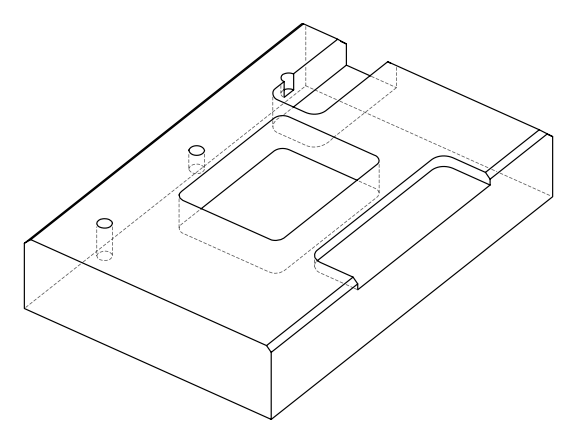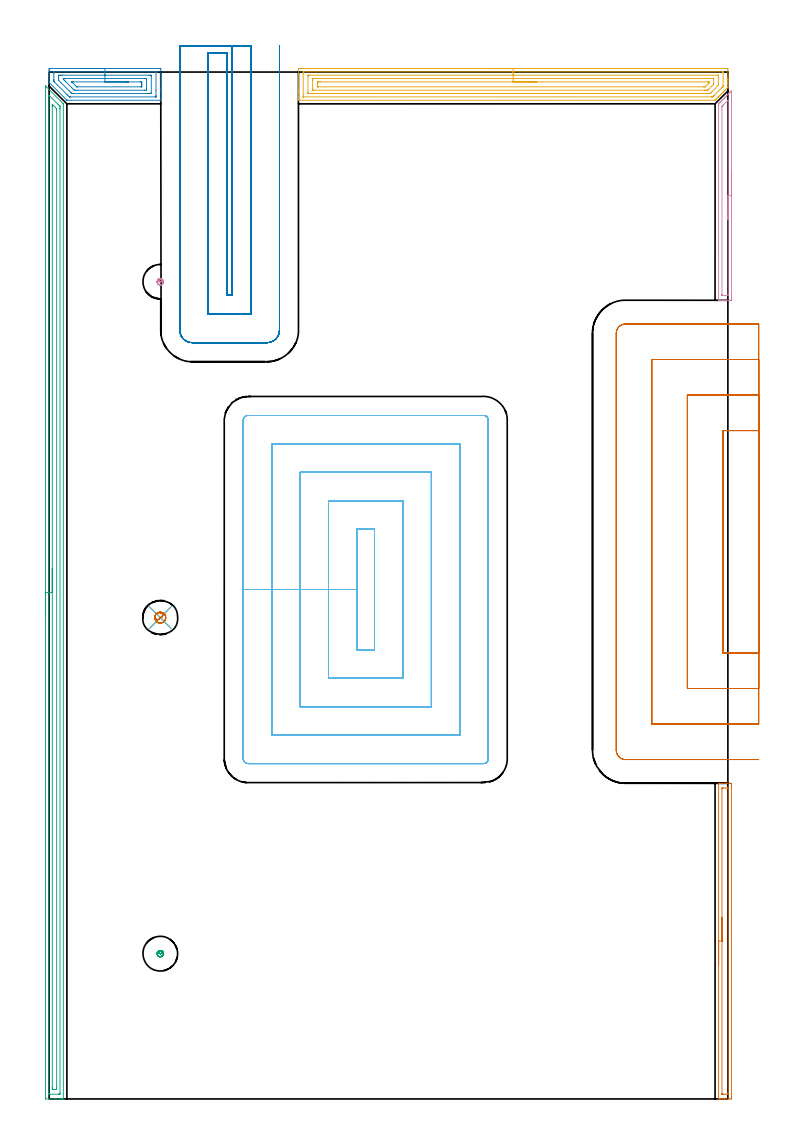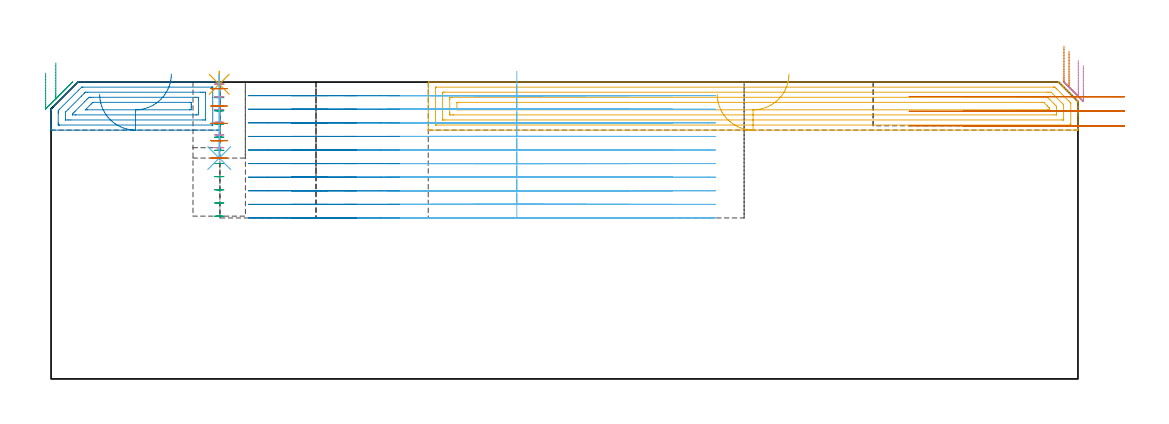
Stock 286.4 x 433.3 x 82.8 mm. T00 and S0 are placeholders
(PLAN: 13 operations, 7 tool changes, 84.9 min)
(1 AREA_MILL | FG_CHAMFER_SURFACE | UGT0205_001 | 2.32 min | 1994 mm3)
(2 AREA_MILL_1 | FG_CHAMFER_SURFACE_1 | UGT0205_001 | 2.08 min | 4847 mm3)
(3 AREA_MILL_2 | FG_CHAMFER_SURFACE_2 | UGT0205_001 | 10.38 min | 11880 mm3)
(4 AREA_MILL_3 | FG_CHAMFER_SURFACE_3 | UGT0205_001 | 1.57 min | 1390 mm3)
(5 AREA_MILL_4 | FG_CHAMFER_SURFACE_4 | UGT0205_001 | 7.48 min | 16781 mm3)
(6 MILL_RECTANGULAR_POCKET | POCKET_RECTANGULAR_STRAIGHT | NXT0201_012 | Follow Part, ap 4, ae 75% | 32.88 min | 733988 mm3)
(7 MILL_SLOT | SLOT_PARTIAL_RECTANGULAR | UGT0201_094 | Follow Part, ap 5, ae 75% | 10.29 min | 140894 mm3)
(8 MILL_SLOT_1 | SLOT_PARTIAL_RECTANGULAR_1 | NXT0201_012 | Follow Part, ap 4, ae 75% | 16.41 min | 265029 mm3)
(9 MILL_BLIND_HOLE_FROM_SOLID_MATERIAL | STEP1POCKET | NXT0201_011 | Spiral | 0.55 min | 6261 mm3)
(10 MILL_BLIND_HOLE_FROM_SOLID_MATERIAL_1 | STEP1POCKET_2 | NXT0201_011 | Spiral | 0.3 min | 1555 mm3)
(11 SPOT_DRILL | STEP1POCKET_1 | NXT0321_9005460120000 | 0.03 min | 12 mm3)
(12 DRILL_BLIND_HOLE_INTO_CENTER | STEP1POCKET_1 | NXT0301_128 | 0.09 min | 2246 mm3)
(13 MILL_ROUGH_BLIND_HOLE_CONTOUR | STEP1POCKET_1 | NXT0201_013 | Spiral | 0.49 min | 1257 mm3)
(TOOL UGT0205_001 | Chamfer Mill 20 x 3 x 45 deg. | D20 FL50 Z2)
(TOOL NXT0201_012 | ENDMILL 16mm [2P460-1600-NA 1630] | D16 FL38 Z6)
(TOOL UGT0201_094 | End mill 20 mm | D20 FL38 Z4)
(TOOL NXT0201_011 | ENDMILL 12mm [2P460-1200-NA 1630] | D12 FL38 Z6)
(TOOL NXT0321_9005460120000 | NC Spot Drill, 142deg, 12mm, Carbide, Uncoated | D12 PA142 FL30 Z2)
(TOOL NXT0301_128 | Carbide Drill 12mm [861.1-1200-036A1-GP GC34] | D12 PA150 FL37.4 Z2)
(TOOL NXT0201_013 | ENDMILL 10mm | D10 FL30 Z4)
(OP 1 AREA_MILL)
G17 G21 G94 G90
T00 M6
G54
G17 G0 G90 X282.5 Y56.6 S1061 M3
G43 Z92.8 H0
G94 G1 Y56.638 Z91.928 F250.
Y56.752 Z91.064
Y56.941 Z90.212
Y57.203 Z89.38
Y57.537 Z88.574
Y57.94 Z87.8
Y58.408 Z87.064
Y58.94 Z86.372
Y59.529 Z85.729
Y60.172 Z85.14
Y60.864 Z84.608
Y61.6 Z84.14
Y62.374 Z83.737
Y63.18 Z83.403
Y64.012 Z83.141
Y64.864 Z82.952
Y65.728 Z82.838
Y66.6 Z82.8
Y133.048
X282.502 Y133.192 Z82.788
X282.516 Y133.2 Z82.774
X282.834 Z82.465
X283.271 Z82.028
X283.874 Z81.421
X285.059 Z80.238
X285.642 Z79.652
X287.119 Z78.176
X287.41 Y133.197 Z77.885
X287.891 Y133.191 Z77.405
X287.894 Y133.09 Z77.403
X287.899 Y132.602 Z77.401
X287.9 Y132.108 Z77.4
Y0.996
X287.899 Y0.598 Z77.401
X287.894 Y0.11 Z77.403
X287.891 Y0.009 Z77.405
X287.41 Y0. Z77.885
X285.642 Z79.652
X285.059 Z80.238
X284.758 Z80.538
X284.175 Z81.121
X283.874 Z81.421
X283.271 Z82.028
X282.99 Z82.31
X282.833 Z82.466
X282.515 Y0.007 Z82.776
X282.503 Y0.009 Z82.788
X282.5 Y0.152 Z82.8
Y66.6
X283.914 Z81.386
Y130.818
X283.916 Y131.031 Z81.384
X283.919 Y131.137 Z81.381
X283.921 Y131.181 Z81.379
X284.001 Y131.19 Z81.299
X284.382 Y131.198 Z80.918
X285.642 Y131.2 Z79.658
X286.148 Y131.199 Z79.152
X286.369 Y131.195 Z78.931
X286.468 Y131.19 Z78.832
X286.479 Y131.188 Z78.821
X286.481 Y131.173 Z78.819
X286.484 Y131.129 Z78.816
X286.485 Y131.039 Z78.815
X286.486 Y130.859 Z78.814
Y2.382
X286.484 Y2.169 Z78.816
X286.481 Y2.063 Z78.819
X286.479 Y2.019 Z78.821
X286.399 Y2.01 Z78.901
X286.018 Y2.002 Z79.282
X284.758 Y2. Z80.542
X284.252 Y2.001 Z81.048
X284.031 Y2.005 Z81.269
X283.932 Y2.01 Z81.368
X283.921 Y2.012 Z81.379
X283.919 Y2.027 Z81.381
X283.916 Y2.071 Z81.384
X283.915 Y2.161 Z81.385
X283.914 Y2.341 Z81.386
Y66.6
Y67.472 Z81.424
Y68.336 Z81.538
Y69.188 Z81.727
Y70.02 Z81.989
Y70.826 Z82.323
Y71.6 Z82.726
Y72.336 Z83.194
Y73.028 Z83.725
Y73.671 Z84.315
Y74.26 Z84.958
Y74.792 Z85.65
Y75.26 Z86.386
Y75.663 Z87.16
Y75.997 Z87.966
Y76.259 Z88.798
Y76.448 Z89.649
Y76.562 Z90.514
Y76.6 Z91.386
G0 Z92.8
M5
M2
(OP 2 AREA_MILL_1)
G17 G21 G94 G90
T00 M6
G54
G17 G0 G90 X13.55 Y434.8 S1061 M3
G43 Z92.8 H0
Z79.4
G94 G1 X13.588 Z78.528 F250.
X13.702 Z77.664
X13.891 Z76.812
X14.153 Z75.98
X14.487 Z75.174
X14.89 Z74.4
X15.359 Z73.664
X15.89 Z72.972
X16.479 Z72.329
X17.122 Z71.74
X17.814 Z71.209
X18.55 Z70.74
X19.324 Z70.337
X20.13 Z70.003
X20.962 Z69.741
X21.814 Z69.552
X22.678 Z69.438
X23.55 Z69.4
X46.585
X46.972 Y434.795 Z69.402
X47.09 Y434.791 Z69.405
X47.1 Y434.667 Z69.529
Y426.33 Z77.864
Y425.588 Z78.611
Y425.444 Z78.754
X47.099 Y421.561 Z82.637
X47.09 Y421.405 Z82.793
X47.028 Y421.4 Z82.8
X7.602
X7.505 Y421.405 Z82.79
X7.46 Y421.442 Z82.755
X7.308 Y421.592 Z82.608
X7.224 Y421.676 Z82.524
X0.229 Y428.67 Z75.529
X0.072 Y428.831 Z75.368
X0.006 Y428.905 Z75.292
X0.004 Y428.985 Z75.213
X0. Y429.272 Z74.927
Y432.669 Z71.529
Y433.411 Z70.782
Y433.925 Z70.269
X0.003 Y434.296 Z69.898
X0.007 Y434.79 Z69.405
X0.018 Y434.792 Z69.403
X0.515 Y434.8 Z69.4
X23.55
Y433.386 Z70.814
X44.839
X45.024 Y433.384 Z70.816
X45.069 Y433.381 Z70.819
X45.086 Y433.379 Z70.821
X45.09 Y433.369 Z70.831
X45.096 Y433.326 Z70.874
X45.099 Y433.283 Z70.917
X45.1 Y425.672 Z78.528
Y423.388 Z80.812
X45.099 Y423.101 Z81.099
X45.095 Y422.91 Z81.29
X45.091 Y422.842 Z81.358
X45.087 Y422.82 Z81.38
X45.08 Y422.819 Z81.381
X45.028 Y422.816 Z81.384
X44.813 Y422.814 Z81.386
X44.788
X8.919 Y422.815 Z81.385
X8.704 Y422.816 Z81.384
X8.597 Y422.819 Z81.381
X8.547 Y422.821 Z81.379
X8.488 Y422.871 Z81.329
X7.676 Y423.674 Z80.526
X7.602 Y423.747 Z80.453
X2.287 Y429.063 Z75.137
X2.087 Y429.266 Z74.934
X2.04 Y429.318 Z74.882
X2.019 Y429.343 Z74.857
X2.01 Y429.394 Z74.807
X2.005 Y429.584 Z74.616
X2.001 Y429.87 Z74.33
X2. Y430.157 Z74.043
Y432.812 Z71.388
X2.001 Y433.099 Z71.101
X2.005 Y433.289 Z70.911
X2.009 Y433.358 Z70.842
X2.013 Y433.38 Z70.82
X2.019 Y433.381 Z70.819
X2.072 Y433.384 Z70.816
X2.287 Y433.386 Z70.814
X2.312
X23.55
Y431.972 Z72.228
X42.155 Y431.971 Z72.229
X42.712 Y431.97 Z72.23
X43.041 Y431.966 Z72.234
X43.079 Y431.965 Z72.235
X43.091 Y431.816 Z72.384
X43.098 Y431.699 Z72.501
X43.099 Y431.641 Z72.559
X43.1 Y431.582 Z72.618
X43.099 Y424.442 Z79.758
X43.094 Y424.325 Z79.875
X43.09 Y424.249 Z79.951
X43.077 Y424.235 Z79.965
X43.041 Y424.234 Z79.966
X42.485 Y424.23 Z79.97
X42.155 Y424.229 Z79.971
X41.601 Y424.228 Z79.972
X10.26 Y424.229 Z79.971
X9.703 Y424.231 Z79.969
X9.623 Y424.233 Z79.967
X9.586 Y424.235 Z79.965
X9.517 Y424.294 Z79.906
X9.374 Y424.427 Z79.773
X9.241 Y424.559 Z79.641
X8.488 Y425.311 Z78.889
X4.815 Y428.985 Z75.215
X4.059 Y429.752 Z74.448
X4.01 Y429.814 Z74.386
X4.005 Y429.87 Z74.33
X4.001 Y429.927 Z74.273
X4. Y430.756 Z73.444
Y431.699 Z72.501
X4.001 Y431.758 Z72.442
X4.006 Y431.875 Z72.325
X4.01 Y431.951 Z72.249
X4.023 Y431.965 Z72.235
X4.059 Y431.966 Z72.234
X4.615 Y431.97 Z72.23
X4.945 Y431.971 Z72.229
X5.499 Y431.972 Z72.228
X23.55
Y430.557 Z73.643
X40.383 Y430.556 Z73.644
X40.584
X41.074 Y430.55 Z73.65
X41.096 Y430.043 Z74.157
X41.098 Y429.87 Z74.33
X41.1 Y429.155 Z75.045
Y426.499 Z77.701
Y425.972 Z78.228
X41.098 Y425.793 Z78.407
X41.095 Y425.703 Z78.497
X41.09 Y425.66 Z78.54
X41.086 Y425.649 Z78.551
X41.066 Y425.647 Z78.553
X40.383 Y425.643 Z78.557
X40.185
X11.834
X11.146 Y425.644 Z78.556
X10.945 Y425.646 Z78.554
X10.608 Y425.653 Z78.547
X10.26 Y425.991 Z78.209
X9.92 Y426.33 Z77.87
X9.374 Y426.874 Z77.326
X6.717 Y429.532 Z74.668
X6.381 Y429.87 Z74.33
X6.048 Y430.212 Z73.988
X6.01 Y430.253 Z73.947
X6.006 Y430.274 Z73.926
X6.003 Y430.318 Z73.882
X6.002 Y430.407 Z73.793
X6.005 Y430.497 Z73.703
X6.01 Y430.54 Z73.66
X6.014 Y430.551 Z73.649
X6.034 Y430.552 Z73.648
X6.717 Y430.557 Z73.643
X6.915
X23.55
Y429.143 Z75.057
X38.612 Y429.142 Z75.058
X38.77 Y429.141 Z75.059
X39.076 Y429.136 Z75.064
X39.09 Y428.985 Z75.215
X39.098 Y428.499 Z75.701
X39.099 Y428.1 Z76.1
Y427.612 Z76.588
X39.096 Y427.215 Z76.985
X39.092 Y427.093 Z77.107
X39.091 Y427.069 Z77.131
X39.032 Y427.064 Z77.136
X38.928 Y427.06 Z77.14
X38.769 Y427.057 Z77.143
X11.874 Y427.058 Z77.142
X11.769 Y427.059 Z77.141
X11.686 Y427.063 Z77.137
X11.643 Y427.067 Z77.133
X11.626 Y427.081 Z77.119
X11.487 Y427.215 Z76.985
X11.146 Y427.552 Z76.648
X9.714 Y428.985 Z75.215
X9.637 Y429.064 Z75.136
X9.592 Y429.113 Z75.087
X9.576 Y429.132 Z75.068
X9.629 Y429.136 Z75.064
X9.944 Y429.141 Z75.059
X10.103 Y429.143 Z75.057
X23.55
X24.422 Z75.095
X25.287 Z75.209
X26.138 Z75.398
X26.97 Z75.66
X27.776 Z75.994
X28.55 Z76.397
X29.286 Z76.865
X29.978 Z77.396
X30.621 Z77.986
X31.21 Z78.629
X31.742 Z79.321
X32.21 Z80.057
X32.613 Z80.831
X32.947 Z81.637
X33.209 Z82.469
X33.398 Z83.32
X33.512 Z84.185
X33.55 Z85.057
G0 Z92.8
M5
M2
(OP 3 AREA_MILL_2)
G17 G21 G94 G90
T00 M6
G54
G17 G0 G90 X-1.5 Y203.7 S1061 M3
G43 Z92.8 H0
Z85.3
G94 G1 Y203.738 Z84.428 F250.
Y203.852 Z83.564
Y204.041 Z82.712
Y204.303 Z81.88
Y204.637 Z81.074
Y205.04 Z80.3
Y205.509 Z79.564
Y206.04 Z78.872
Y206.629 Z78.229
Y207.272 Z77.64
Y207.964 Z77.108
Y208.7 Z76.64
Y209.474 Z76.237
Y210.28 Z75.903
Y211.112 Z75.641
Y211.964 Z75.452
Y212.829 Z75.338
Y213.7 Z75.3
Y427.313
X-1.495 Y427.377 Z75.303
X-1.493 Y427.382 Z75.304
X-1.476 Y427.377 Z75.322
X-1.325 Y427.226 Z75.472
X-1.178 Y427.079 Z75.621
X5.875 Y420.026 Z82.673
X6.001 Y419.9 Z82.799
X6. Y419.656 Z82.8
Y0.172
X5.997 Y0.01 Z82.788
X5.935 Y0.007 Z82.727
X5.52 Y0. Z82.319
X5.174 Z81.973
X4.484 Z81.279
X3.246 Z80.043
X2.697 Z79.491
X2.078 Z78.873
X-1.496 Y0.001 Z75.301
X-1.497 Y0.002 Z75.3
X-1.499 Y0.619 Z75.301
X-1.5 Y213.7 Z75.3
X-0.086 Z76.714
Y423.309
X-0.084 Y423.411 Z76.716
X-0.081 Y423.478 Z76.719
X-0.079 Y423.515 Z76.721
X-0.063 Y423.502 Z76.737
X0.016 Y423.43 Z76.816
X0.242 Y423.207 Z77.042
X3.815 Y419.634 Z80.615
X4.484 Y418.954 Z81.284
X4.579 Y418.837 Z81.379
X4.582 Y418.74 Z81.382
X4.584 Y418.64 Z81.384
X4.586 Y417.847 Z81.386
Y417.745
X4.585 Y2.305 Z81.385
X4.583 Y2.203 Z81.383
X4.579 Y2.01 Z81.379
X4.484 Y2.008 Z81.284
X3.995 Y2.001 Z80.795
X0.421 Y2. Z77.221
X0.016 Y2.004 Z76.816
X-0.042 Y2.006 Z76.758
X-0.071 Y2.009 Z76.729
X-0.079 Y2.102 Z76.721
X-0.084 Y2.304 Z76.716
X-0.085 Y2.406 Z76.715
X-0.086 Y213.7 Z76.714
X1.328 Z78.128
X1.329 Y418.74 Z78.129
X1.33 Y419.213 Z78.13
X1.335 Y419.634 Z78.135
X1.336 Y419.653 Z78.136
X1.362 Y419.634 Z78.162
X1.803 Y419.197 Z78.603
X2.26 Y418.74 Z79.06
X2.697 Y418.301 Z79.497
X3.145 Y417.847 Z79.945
X3.165 Y417.813 Z79.965
X3.167 Y417.787 Z79.967
X3.17 Y417.728 Z79.97
X3.171 Y417.61 Z79.971
Y417.372
Y4.612
X3.169 Y4.193 Z79.969
X3.167 Y4.075 Z79.967
X3.165 Y4.024 Z79.965
X3.082 Y4.01 Z79.882
X2.887 Y4.002 Z79.687
X1.803 Y4. Z78.603
X1.61 Y4.001 Z78.41
X1.482 Y4.005 Z78.282
X1.38 Y4.01 Z78.18
X1.335 Y4.016 Z78.135
X1.334 Y4.036 Z78.134
X1.331 Y4.193 Z78.131
X1.329 Y4.667 Z78.129
X1.328 Y213.7 Z78.128
Y214.572 Z78.167
Y215.437 Z78.28
Y216.288 Z78.469
Y217.12 Z78.732
Y217.926 Z79.065
Y218.7 Z79.468
Y219.436 Z79.937
Y220.128 Z80.468
Y220.771 Z81.057
Y221.361 Z81.701
Y221.892 Z82.393
Y222.36 Z83.128
Y222.763 Z83.902
Y223.097 Z84.708
Y223.359 Z85.54
Y223.548 Z86.392
Y223.662 Z87.257
Y223.7 Z88.128
G0 Z92.8
M5
M2
(OP 4 AREA_MILL_3)
G17 G21 G94 G90
T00 M6
G54
G17 G0 G90 X287.9 Y391.15 S1061 M3
G43 Z92.8 H0
Z87.4
G94 G1 Y391.112 Z86.529 F250.
Y390.998 Z85.664
Y390.809 Z84.812
Y390.547 Z83.98
Y390.213 Z83.174
Y389.81 Z82.4
Y389.341 Z81.664
Y388.81 Z80.972
Y388.221 Z80.329
Y387.578 Z79.74
Y386.886 Z79.209
Y386.15 Z78.74
Y385.376 Z78.337
Y384.57 Z78.003
Y383.738 Z77.741
Y382.886 Z77.552
Y382.022 Z77.438
Y381.15 Z77.4
Y337.961
X287.899 Y337.564 Z77.401
X287.893 Y337.078 Z77.403
X287.891 Y337.008 Z77.405
X287.41 Y337. Z77.884
X287.087 Z78.208
X286.526 Z78.768
X285.88 Z79.418
X285.642 Z79.655
X284.995 Z80.302
X284.758 Z80.538
X284.283 Z81.016
X283.465 Z81.834
X282.762 Y337.001 Z82.537
X282.506 Y337.01 Z82.792
X282.5 Y337.119 Z82.8
Y419.399
X282.504 Y419.724 Z82.796
X282.507 Y419.9 Z82.793
X282.518 Y419.918 Z82.782
X282.99 Y420.391 Z82.307
X283.432 Y420.832 Z81.868
X283.874 Y421.276 Z81.422
X284.316 Y421.716 Z80.983
X284.758 Y422.16 Z80.538
X284.963 Y422.364 Z80.336
X285.024 Y422.424 Z80.276
X285.642 Y423.044 Z79.654
X285.853 Y423.253 Z79.446
X285.892 Y423.293 Z79.407
X286.526 Y423.928 Z78.77
X286.761 Y424.161 Z78.539
X287.41 Y424.812 Z77.886
X287.629 Y425.029 Z77.671
X287.853 Y425.246 Z77.446
X287.897 Y425.285 Z77.402
X287.9 Y425.064 Z77.4
Y425.048
Y381.15
X286.486 Z78.814
X286.485 Y339.343 Z78.815
X286.482 Y339.131 Z78.818
X286.479 Y339.027 Z78.821
X286.476 Y339.01 Z78.824
X286.422 Y339.006 Z78.878
X286.324 Y339.003 Z78.976
X285.983 Y339. Z79.317
X284.214 Z81.086
X284.023 Y339.003 Z81.277
X283.951 Y339.007 Z81.349
X283.924 Y339.01 Z81.376
X283.921 Y339.041 Z81.379
X283.918 Y339.127 Z81.382
X283.914 Y339.302 Z81.386
Y339.343
X283.915 Y418.509 Z81.385
X283.918 Y418.721 Z81.382
X283.921 Y418.826 Z81.379
X283.931 Y418.87 Z81.369
X283.963 Y418.904 Z81.337
X284.162 Y419.109 Z81.138
X284.448 Y419.399 Z80.852
X284.604 Y419.554 Z80.696
X286.299 Y421.249 Z79.001
X286.377 Y421.327 Z78.923
X286.447 Y421.394 Z78.853
X286.473 Y421.416 Z78.827
X286.478 Y421.418 Z78.822
X286.48 Y421.408 Z78.82
X286.483 Y421.346 Z78.817
X286.485 Y421.219 Z78.815
X286.486 Y421.178 Z78.814
Y381.15
Y380.278 Z78.852
Y379.413 Z78.966
Y378.562 Z79.155
Y377.73 Z79.417
Y376.924 Z79.751
Y376.15 Z80.154
Y375.414 Z80.623
Y374.722 Z81.154
Y374.079 Z81.743
Y373.49 Z82.386
Y372.958 Z83.079
Y372.49 Z83.814
Y372.087 Z84.588
Y371.753 Z85.394
Y371.491 Z86.226
Y371.302 Z87.078
Y371.188 Z87.943
Y371.15 Z88.814
G0 Z92.8
M5
M2
(OP 5 AREA_MILL_4)
G17 G21 G94 G90
T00 M6
G54
G17 G0 G90 X185.8 Y434.8 S1061 M3
G43 Z92.8 H0
Z79.4
G94 G1 X185.838 Z78.528 F250.
X185.952 Z77.664
X186.141 Z76.812
X186.403 Z75.98
X186.737 Z75.174
X187.14 Z74.4
X187.608 Z73.664
X188.14 Z72.972
X188.729 Z72.329
X189.372 Z71.74
X190.064 Z71.209
X190.8 Z70.74
X191.574 Z70.337
X192.38 Z70.003
X193.212 Z69.741
X194.064 Z69.552
X194.928 Z69.438
X195.8 Z69.4
X285.305
X285.812 Y434.799 Z69.401
X286.313 Y434.794 Z69.403
X286.392 Y434.791 Z69.406
X286.4 Y434.296 Z69.9
Y430.756 Z73.439
Y430.153 Z74.044
Y429.87 Z74.326
Y429.268 Z74.929
Y428.985 Z75.211
Y428.419 Z75.78
Y428.1 Z76.099
Y427.206 Z76.994
X286.39 Y426.799 Z77.401
X286.372 Y426.772 Z77.427
X286.274 Y426.674 Z77.526
X285.931 Y426.33 Z77.867
X285.406 Y425.806 Z78.394
X285.046 Y425.444 Z78.752
X284.538 Y424.938 Z79.262
X284.161 Y424.559 Z79.637
X283.671 Y424.071 Z80.129
X283.276 Y423.674 Z80.522
X282.803 Y423.203 Z80.997
X282.391 Y422.789 Z81.408
X282.247 Y422.646 Z81.552
X281.95 Y422.35 Z81.85
X281.505 Y421.904 Z82.293
X281.002 Y421.402 Z82.797
X280.999 Z82.798
X280.987 Y421.4 Z82.8
X105.342
X105.21 Y421.403 Z82.788
X105.207 Y421.418 Z82.773
X105.2 Y421.722 Z82.477
Y422.223 Z81.976
Y422.789 Z81.406
Y424.842 Z79.355
Y425.444 Z78.75
Y425.864 Z78.331
Y434.296 Z69.901
X105.203 Y434.6 Z69.597
X105.21 Y434.792 Z69.405
X105.403 Y434.799 Z69.399
X105.788 Y434.8 Z69.4
X195.8
Y433.386 Z70.814
X284.055
X284.249 Y433.384 Z70.816
X284.346 Y433.381 Z70.819
X284.386 Y433.379 Z70.821
X284.39 Y433.351 Z70.849
X284.394 Y433.263 Z70.937
X284.399 Y433.044 Z71.156
Y427.473 Z76.727
X284.396 Y427.344 Z76.856
X284.392 Y427.28 Z76.92
X284.388 Y427.25 Z76.95
X284.357 Y427.215 Z76.985
X284.197 Y427.049 Z77.151
X284.03 Y426.879 Z77.321
X283.754 Y426.603 Z77.597
X280.645 Y423.495 Z80.705
X280.465 Y423.315 Z80.885
X280.198 Y423.054 Z81.146
X279.985 Y422.847 Z81.353
X279.948 Y422.821 Z81.379
X279.898 Y422.819 Z81.381
X279.79 Y422.816 Z81.384
X279.573 Y422.814 Z81.386
X279.548
X107.545
X107.351 Y422.816 Z81.384
X107.254 Y422.819 Z81.381
X107.214 Y422.821 Z81.379
X107.21 Y422.849 Z81.351
X107.206 Y422.937 Z81.263
X107.201 Y423.156 Z81.044
Y432.893 Z71.307
X107.205 Y433.262 Z70.938
X107.21 Y433.366 Z70.834
X107.214 Y433.38 Z70.82
X107.22 Y433.382 Z70.818
X107.246 Y433.384 Z70.816
X107.354 Y433.385 Z70.815
X107.57 Y433.386 Z70.814
X195.8
Y431.972 Z72.228
X281.914 Y431.971 Z72.229
X282.247 Y431.969 Z72.231
X282.357 Y431.967 Z72.233
X282.389 Y431.965 Z72.235
X282.394 Y431.894 Z72.306
X282.398 Y431.793 Z72.407
X282.4 Y431.641 Z72.559
Y431.489 Z72.711
X282.399 Y427.949 Z76.251
X282.394 Y427.796 Z76.404
X282.389 Y427.7 Z76.5
X282.353 Y427.66 Z76.54
X282.247 Y427.547 Z76.653
X279.259 Y424.559 Z79.641
X278.968 Y424.276 Z79.924
X278.926 Y424.237 Z79.963
X278.848 Y424.234 Z79.966
X278.682 Y424.231 Z79.969
X278.124 Y424.229 Z79.971
X277.791 Y424.228 Z79.972
X109.686 Y424.229 Z79.971
X109.353 Y424.23 Z79.97
X109.243 Y424.233 Z79.967
X109.211 Y424.235 Z79.965
X109.206 Y424.306 Z79.894
X109.202 Y424.407 Z79.793
X109.2 Y424.559 Z79.641
Y424.711 Z79.489
Y431.641 Z72.559
X109.202 Y431.791 Z72.409
X109.21 Y431.943 Z72.257
X109.216 Y431.966 Z72.234
X109.229 Y431.968 Z72.232
X109.27 Y431.97 Z72.23
X109.353 Y431.971 Z72.229
X109.911 Y431.972 Z72.228
X195.8
Y430.557 Z73.643
X279.773
X280.317 Y430.553 Z73.647
X280.379 Y430.55 Z73.65
X280.39 Y430.548 Z73.652
X280.393 Y430.53 Z73.67
X280.397 Y430.485 Z73.715
X280.399 Y430.301 Z73.899
Y428.51 Z75.69
X280.397 Y428.305 Z75.895
X280.393 Y428.203 Z75.997
X280.39 Y428.154 Z76.046
X280.341 Y428.1 Z76.1
X279.962 Y427.714 Z76.486
X279.573 Y427.322 Z76.878
X278.581 Y426.33 Z77.87
X278.186 Y425.937 Z78.263
X278.051 Y425.806 Z78.394
X277.942 Y425.703 Z78.497
X277.873 Y425.65 Z78.55
X277.791 Y425.647 Z78.553
X277.589 Y425.645 Z78.555
X276.9 Y425.643 Z78.557
X276.7
X111.827
X111.283 Y425.647 Z78.553
X111.221 Y425.649 Z78.551
X111.21 Y425.652 Z78.548
X111.207 Y425.67 Z78.53
X111.203 Y425.715 Z78.485
X111.201 Y425.898 Z78.302
X111.2 Y426.265 Z77.935
Y429.87 Z74.33
X111.202 Y430.281 Z73.919
X111.206 Y430.486 Z73.714
X111.21 Y430.536 Z73.664
X111.215 Y430.551 Z73.649
X111.237 Y430.552 Z73.648
X111.337 Y430.555 Z73.645
X112.026 Y430.557 Z73.643
X112.226
X195.8
Y429.143 Z75.057
X277.95 Y429.142 Z75.058
X278.268 Y429.139 Z75.061
X278.358 Y429.136 Z75.064
X278.391 Y429.133 Z75.067
X278.393 Y429.124 Z75.076
X278.397 Y429.072 Z75.128
X278.398 Y428.985 Z75.215
X278.392 Y428.683 Z75.517
X278.39 Y428.609 Z75.591
X278.353 Y428.563 Z75.637
X278.287 Y428.493 Z75.707
X277.902 Y428.1 Z76.1
X277.847 Y428.045 Z76.155
X276.958 Y427.157 Z77.043
X276.9 Y427.103 Z77.097
X276.849 Y427.064 Z77.136
X276.808 Y427.062 Z77.138
X276.717 Y427.059 Z77.141
X276.534 Y427.058 Z77.143
X276.168 Y427.057
X113.65
X113.332 Y427.061 Z77.139
X113.242 Y427.064 Z77.136
X113.209 Y427.067 Z77.133
X113.207 Y427.076 Z77.124
X113.203 Y427.128 Z77.072
X113.201 Y427.215 Z76.985
Y428.703 Z75.497
X113.206 Y428.985 Z75.215
X113.21 Y429.13 Z75.07
X113.491 Y429.138 Z75.062
X113.651 Y429.142 Z75.058
X113.809 Y429.143 Z75.057
X114.541
X195.8
X196.672 Z75.095
X197.536 Z75.209
X198.388 Z75.398
X199.22 Z75.66
X200.026 Z75.994
X200.8 Z76.397
X201.536 Z76.865
X202.228 Z77.396
X202.871 Z77.986
X203.46 Z78.629
X203.992 Z79.321
X204.46 Z80.057
X204.863 Z80.831
X205.197 Z81.637
X205.459 Z82.469
X205.648 Z83.32
X205.762 Z84.185
X205.8 Z85.057
G0 Z92.8
M5
M2
(OP 6 MILL_RECTANGULAR_POCKET)
G17 G21 G94 G90
T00 M6
G54
G17 G0 G90 X129.9 Y240.291 S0 M3
G43 Z92.8 H1
Z85.8
G94 G1 Y214.95 Z79.01 F250.
Y189.5 F500.
X137.3
Y240.4
X129.9
Y214.95
X117.9
Y177.5
X149.3
Y252.4
X117.9
Y214.95
X105.9
Y165.5
X161.3
Y264.4
X105.9
Y214.95
X93.9
Y153.5
X173.3
Y276.4
X93.9
Y214.95
X81.9
Y143.5
G3 X83.9 Y141.5 R2.
G1 X183.3
G3 X185.3 Y143.5 R2.
G1 Y286.4
G3 X183.3 Y288.4 R2.
G1 X83.9
G3 X81.9 Y286.4 R2.
G1 Y214.95
Y213.95
G0 X129.9 Y240.291 Z82.01
G1 Y214.95 Z75.22 F250.
Y189.5 F500.
X137.3
Y240.4
X129.9
Y214.95
X117.9
Y177.5
X149.3
Y252.4
X117.9
Y214.95
X105.9
Y165.5
X161.3
Y264.4
X105.9
Y214.95
X93.9
Y153.5
X173.3
Y276.4
X93.9
Y214.95
X81.9
Y143.5
G3 X83.9 Y141.5 R2.
G1 X183.3
G3 X185.3 Y143.5 R2.
G1 Y286.4
G3 X183.3 Y288.4 R2.
G1 X83.9
G3 X81.9 Y286.4 R2.
G1 Y214.95
Y213.95
G0 X129.9 Y240.291 Z78.22
G1 Y214.95 Z71.43 F250.
Y189.5 F500.
X137.3
Y240.4
X129.9
Y214.95
X117.9
Y177.5
X149.3
Y252.4
X117.9
Y214.95
X105.9
Y165.5
X161.3
Y264.4
X105.9
Y214.95
X93.9
Y153.5
X173.3
Y276.4
X93.9
Y214.95
X81.9
Y143.5
G3 X83.9 Y141.5 R2.
G1 X183.3
G3 X185.3 Y143.5 R2.
G1 Y286.4
G3 X183.3 Y288.4 R2.
G1 X83.9
G3 X81.9 Y286.4 R2.
G1 Y214.95
Y213.95
G0 X129.9 Y240.291 Z74.43
G1 Y214.95 Z67.64 F250.
Y189.5 F500.
X137.3
Y240.4
X129.9
Y214.95
X117.9
Y177.5
X149.3
Y252.4
X117.9
Y214.95
X105.9
Y165.5
X161.3
Y264.4
X105.9
Y214.95
X93.9
Y153.5
X173.3
Y276.4
X93.9
Y214.95
X81.9
Y143.5
G3 X83.9 Y141.5 R2.
G1 X183.3
G3 X185.3 Y143.5 R2.
G1 Y286.4
G3 X183.3 Y288.4 R2.
G1 X83.9
G3 X81.9 Y286.4 R2.
G1 Y214.95
Y213.95
G0 X129.9 Y240.291 Z70.64
G1 Y214.95 Z63.85 F250.
Y189.5 F500.
X137.3
Y240.4
X129.9
Y214.95
X117.9
Y177.5
X149.3
Y252.4
X117.9
Y214.95
X105.9
Y165.5
X161.3
Y264.4
X105.9
Y214.95
X93.9
Y153.5
X173.3
Y276.4
X93.9
Y214.95
X81.9
Y143.5
G3 X83.9 Y141.5 R2.
G1 X183.3
G3 X185.3 Y143.5 R2.
G1 Y286.4
G3 X183.3 Y288.4 R2.
G1 X83.9
G3 X81.9 Y286.4 R2.
G1 Y214.95
Y213.95
G0 X129.9 Y240.291 Z66.85
G1 Y214.95 Z60.06 F250.
Y189.5 F500.
X137.3
Y240.4
X129.9
Y214.95
X117.9
Y177.5
X149.3
Y252.4
X117.9
Y214.95
X105.9
Y165.5
X161.3
Y264.4
X105.9
Y214.95
X93.9
Y153.5
X173.3
Y276.4
X93.9
Y214.95
X81.9
Y143.5
G3 X83.9 Y141.5 R2.
G1 X183.3
G3 X185.3 Y143.5 R2.
G1 Y286.4
G3 X183.3 Y288.4 R2.
G1 X83.9
G3 X81.9 Y286.4 R2.
G1 Y214.95
Y213.95
G0 X129.9 Y240.291 Z63.06
G1 Y214.95 Z56.27 F250.
Y189.5 F500.
X137.3
Y240.4
X129.9
Y214.95
X117.9
Y177.5
X149.3
Y252.4
X117.9
Y214.95
X105.9
Y165.5
X161.3
Y264.4
X105.9
Y214.95
X93.9
Y153.5
X173.3
Y276.4
X93.9
Y214.95
X81.9
Y143.5
G3 X83.9 Y141.5 R2.
G1 X183.3
G3 X185.3 Y143.5 R2.
G1 Y286.4
G3 X183.3 Y288.4 R2.
G1 X83.9
G3 X81.9 Y286.4 R2.
G1 Y214.95
Y213.95
G0 X129.9 Y240.291 Z59.27
G1 Y214.95 Z52.48 F250.
Y189.5 F500.
X137.3
Y240.4
X129.9
Y214.95
X117.9
Y177.5
X149.3
Y252.4
X117.9
Y214.95
X105.9
Y165.5
X161.3
Y264.4
X105.9
Y214.95
X93.9
Y153.5
X173.3
Y276.4
X93.9
Y214.95
X81.9
Y143.5
G3 X83.9 Y141.5 R2.
G1 X183.3
G3 X185.3 Y143.5 R2.
G1 Y286.4
G3 X183.3 Y288.4 R2.
G1 X83.9
G3 X81.9 Y286.4 R2.
G1 Y214.95
Y213.95
G0 X129.9 Y240.291 Z55.48
G1 Y214.95 Z48.69 F250.
Y189.5 F500.
X137.3
Y240.4
X129.9
Y214.95
X117.9
Y177.5
X149.3
Y252.4
X117.9
Y214.95
X105.9
Y165.5
X161.3
Y264.4
X105.9
Y214.95
X93.9
Y153.5
X173.3
Y276.4
X93.9
Y214.95
X81.9
Y143.5
G3 X83.9 Y141.5 R2.
G1 X183.3
G3 X185.3 Y143.5 R2.
G1 Y286.4
G3 X183.3 Y288.4 R2.
G1 X83.9
G3 X81.9 Y286.4 R2.
G1 Y214.95
Y213.95
G0 X129.9 Y240.291 Z51.69
G1 Y214.95 Z44.9 F250.
Y189.5 F500.
X137.3
Y240.4
X129.9
Y214.95
X117.9
Y177.5
X149.3
Y252.4
X117.9
Y214.95
X105.9
Y165.5
X161.3
Y264.4
X105.9
Y214.95
X93.9
Y153.5
X173.3
Y276.4
X93.9
Y214.95
X81.9
Y143.5
G3 X83.9 Y141.5 R2.
G1 X183.3
G3 X185.3 Y143.5 R2.
G1 Y286.4
G3 X183.3 Y288.4 R2.
G1 X83.9
G3 X81.9 Y286.4 R2.
G1 Y214.95
Y213.95
G0 Z92.8
M5
M2
(OP 7 MILL_SLOT)
G17 G21 G94 G90
T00 M6
G54
G17 G0 G90 X299.4 Y282. S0 M3
G43 Z92.8 H0
Z78.733
G94 G1 X296.4 F250.
X284.3 F500.
Y188.2
X296.4
X299.4 F250.
Y297.
X296.4
X269.3 F500.
Y173.2
X296.4
X299.4 F250.
Y312.
X296.4
X254.3 F500.
Y158.2
X296.4
X299.4 F250.
Y327.
X296.4
X243.2 F500.
G3 X239.3 Y323.1 R3.9
G1 Y147.1
G3 X243.2 Y143.2 R3.9
G1 X296.4
X299.4 F250.
G0 Y282. Z74.667
G1 X296.4
X284.3 F500.
Y188.2
X296.4
X299.4 F250.
Y297.
X296.4
X269.3 F500.
Y173.2
X296.4
X299.4 F250.
Y312.
X296.4
X254.3 F500.
Y158.2
X296.4
X299.4 F250.
Y327.
X296.4
X243.2 F500.
G3 X239.3 Y323.1 R3.9
G1 Y147.1
G3 X243.2 Y143.2 R3.9
G1 X296.4
X299.4 F250.
G0 Y282. Z70.6
G1 X296.4
X284.3 F500.
Y188.2
X296.4
X299.4 F250.
Y297.
X296.4
X269.3 F500.
Y173.2
X296.4
X299.4 F250.
Y312.
X296.4
X254.3 F500.
Y158.2
X296.4
X299.4 F250.
Y327.
X296.4
X243.2 F500.
G3 X239.3 Y323.1 R3.9
G1 Y147.1
G3 X243.2 Y143.2 R3.9
G1 X296.4
X299.4 F250.
G0 Z92.8
M5
M2
(OP 8 MILL_SLOT_1)
G17 G21 G94 G90
T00 M6
G54
G17 G0 G90 X77.24 Y444.3 S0 M3
G43 Z92.8 H1
Z79.01
G94 G1 X77.202 Y441.3 F250.
G3 X77.2 Y441.046 R20. F500.
G1 Y339.1
X75.1
Y441.046
G3 X75.098 Y441.3 R20.
G1 X67.097
G2 X67.1 Y441.046 R12.
G1 Y331.1
X85.2
Y441.046
G2 X85.203 Y441.3 R12.
G1 X85.266 Y444.299 F250.
X55.1 Y444.046
Y441.046
Y324.4 F500.
G3 X60.4 Y319.1 R5.3
G1 X91.9
G3 X97.2 Y324.4 R5.3
G1 Y441.046
Y444.046 F250.
G0 X77.2 Y444.3 Z75.22
G1 Y441.3
Y339.1 F500.
X75.1
Y441.3
X67.1
Y331.1
X85.2
Y441.3
Y444.3 F250.
X55.1
Y441.3
Y324.4 F500.
G3 X60.4 Y319.1 R5.3
G1 X91.9
G3 X97.2 Y324.4 R5.3
G1 Y441.3
Y444.3 F250.
G0 X77.2 Z71.43
G1 Y441.3
Y339.1 F500.
X75.1
Y441.3
X67.1
Y331.1
X85.2
Y441.3
Y444.3 F250.
X55.1
Y441.3
Y324.4 F500.
G3 X60.4 Y319.1 R5.3
G1 X91.9
G3 X97.2 Y324.4 R5.3
G1 Y441.3
Y444.3 F250.
G0 X77.2 Z67.64
G1 Y441.3
Y339.1 F500.
X75.1
Y441.3
X67.1
Y331.1
X85.2
Y441.3
Y444.3 F250.
X55.1
Y441.3
Y324.4 F500.
G3 X60.4 Y319.1 R5.3
G1 X91.9
G3 X97.2 Y324.4 R5.3
G1 Y441.3
Y444.3 F250.
G0 X77.2 Z63.85
G1 Y441.3
Y339.1 F500.
X75.1
Y441.3
X67.1
Y331.1
X85.2
Y441.3
Y444.3 F250.
X55.1
Y441.3
Y324.4 F500.
G3 X60.4 Y319.1 R5.3
G1 X91.9
G3 X97.2 Y324.4 R5.3
G1 Y441.3
Y444.3 F250.
G0 X77.2 Z60.06
G1 Y441.3
Y339.1 F500.
X75.1
Y441.3
X67.1
Y331.1
X85.2
Y441.3
Y444.3 F250.
X55.1
Y441.3
Y324.4 F500.
G3 X60.4 Y319.1 R5.3
G1 X91.9
G3 X97.2 Y324.4 R5.3
G1 Y441.3
Y444.3 F250.
G0 X77.2 Z56.27
G1 Y441.3
Y339.1 F500.
X75.1
Y441.3
X67.1
Y331.1
X85.2
Y441.3
Y444.3 F250.
X55.1
Y441.3
Y324.4 F500.
G3 X60.4 Y319.1 R5.3
G1 X91.9
G3 X97.2 Y324.4 R5.3
G1 Y441.3
Y444.3 F250.
G0 X77.2 Z52.48
G1 Y441.3
Y339.1 F500.
X75.1
Y441.3
X67.1
Y331.1
X85.2
Y441.3
Y444.3 F250.
X55.1
Y441.3
Y324.4 F500.
G3 X60.4 Y319.1 R5.3
G1 X91.9
G3 X97.2 Y324.4 R5.3
G1 Y441.3
Y444.3 F250.
G0 X77.2 Z48.69
G1 Y441.3
Y339.1 F500.
X75.1
Y441.3
X67.1
Y331.1
X85.2
Y441.3
Y444.3 F250.
X55.1
Y441.3
Y324.4 F500.
G3 X60.4 Y319.1 R5.3
G1 X91.9
G3 X97.2 Y324.4 R5.3
G1 Y441.3
Y444.3 F250.
G0 X77.2 Z44.9
G1 Y441.3
Y339.1 F500.
X75.1
Y441.3
X67.1
Y331.1
X85.2
Y441.3
Y444.3 F250.
X55.1
Y441.3
Y324.4 F500.
G3 X60.4 Y319.1 R5.3
G1 X91.9
G3 X97.2 Y324.4 R5.3
G1 Y441.3
Y444.3 F250.
G0 Z92.8
M5
M2
(OP 9 MILL_BLIND_HOLE_FROM_SOLID_MATERIAL)
G17 G21 G94 G90
T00 M6
G54
G17 G0 G90 X46.9 Y61.3 S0 M3
G43 Z92.8 H1
Z82.127
G94 G3 X47.55 Y61.95 R0.65 F250.
X46.9 Y62.6 R0.65
X45.6 Y61.3 R1.3
X46.9 Y62.6 R-1.3
X46.25 Y61.95 R0.65
X46.9 Y61.3 R0.65
G0 Z78.455
G3 X47.55 Y61.95 R0.65
X46.9 Y62.6 R0.65
X45.6 Y61.3 R1.3
X46.9 Y62.6 R-1.3
X46.25 Y61.95 R0.65
X46.9 Y61.3 R0.65
G0 Z74.782
G3 X47.55 Y61.95 R0.65
X46.9 Y62.6 R0.65
X45.6 Y61.3 R1.3
X46.9 Y62.6 R-1.3
X46.25 Y61.95 R0.65
X46.9 Y61.3 R0.65
G0 Z71.109
G3 X47.55 Y61.95 R0.65
X46.9 Y62.6 R0.65
X45.6 Y61.3 R1.3
X46.9 Y62.6 R-1.3
X46.25 Y61.95 R0.65
X46.9 Y61.3 R0.65
G0 Z67.436
G3 X47.55 Y61.95 R0.65
X46.9 Y62.6 R0.65
X45.6 Y61.3 R1.3
X46.9 Y62.6 R-1.3
X46.25 Y61.95 R0.65
X46.9 Y61.3 R0.65
G0 Z63.764
G3 X47.55 Y61.95 R0.65
X46.9 Y62.6 R0.65
X45.6 Y61.3 R1.3
X46.9 Y62.6 R-1.3
X46.25 Y61.95 R0.65
X46.9 Y61.3 R0.65
G0 Z60.091
G3 X47.55 Y61.95 R0.65
X46.9 Y62.6 R0.65
X45.6 Y61.3 R1.3
X46.9 Y62.6 R-1.3
X46.25 Y61.95 R0.65
X46.9 Y61.3 R0.65
G0 Z56.418
G3 X47.55 Y61.95 R0.65
X46.9 Y62.6 R0.65
X45.6 Y61.3 R1.3
X46.9 Y62.6 R-1.3
X46.25 Y61.95 R0.65
X46.9 Y61.3 R0.65
G0 Z52.745
G3 X47.55 Y61.95 R0.65
X46.9 Y62.6 R0.65
X45.6 Y61.3 R1.3
X46.9 Y62.6 R-1.3
X46.25 Y61.95 R0.65
X46.9 Y61.3 R0.65
G0 Z49.073
G3 X47.55 Y61.95 R0.65
X46.9 Y62.6 R0.65
X45.6 Y61.3 R1.3
X46.9 Y62.6 R-1.3
X46.25 Y61.95 R0.65
X46.9 Y61.3 R0.65
G0 Z45.4
G3 X47.55 Y61.95 R0.65
X46.9 Y62.6 R0.65
X45.6 Y61.3 R1.3
X46.9 Y62.6 R-1.3
X46.25 Y61.95 R0.65
X46.9 Y61.3 R0.65
G0 Z92.8
M5
M2
(OP 10 MILL_BLIND_HOLE_FROM_SOLID_MATERIAL_1)
G17 G21 G94 G90
T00 M6
G54
G17 G0 G90 X46.9 Y344.8 S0 M3
G43 Z92.8 H1
Z82.25
G94 G3 X47.55 Y345.45 R0.65 F250.
X46.9 Y346.1 R0.65
X45.6 Y344.8 R1.3
X46.9 Y346.1 R-1.3
X46.25 Y345.45 R0.65
X46.9 Y344.8 R0.65
G0 Z78.7
G3 X47.55 Y345.45 R0.65
X46.9 Y346.1 R0.65
X45.6 Y344.8 R1.3
X46.9 Y346.1 R-1.3
X46.25 Y345.45 R0.65
X46.9 Y344.8 R0.65
G0 Z75.15
G3 X47.55 Y345.45 R0.65
X46.9 Y346.1 R0.65
X45.6 Y344.8 R1.3
X46.9 Y346.1 R-1.3
X46.25 Y345.45 R0.65
X46.9 Y344.8 R0.65
G0 Z71.6
G3 X47.55 Y345.45 R0.65
X46.9 Y346.1 R0.65
X45.6 Y344.8 R1.3
X46.9 Y346.1 R-1.3
X46.25 Y345.45 R0.65
X46.9 Y344.8 R0.65
G0 Z68.05
G3 X47.55 Y345.45 R0.65
X46.9 Y346.1 R0.65
X45.6 Y344.8 R1.3
X46.9 Y346.1 R-1.3
X46.25 Y345.45 R0.65
X46.9 Y344.8 R0.65
G0 Z64.5
G3 X47.55 Y345.45 R0.65
X46.9 Y346.1 R0.65
X45.6 Y344.8 R1.3
X46.9 Y346.1 R-1.3
X46.25 Y345.45 R0.65
X46.9 Y344.8 R0.65
G0 Z92.8
M5
M2
(OP 11 SPOT_DRILL)
G17 G21 G94 G90
T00 M6
G54
G17 G0 G90 X46.9 Y203.1 S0 M3
G43 Z92.8 H0
G94 G81 G98 Z82.172 F250. R85.8
G80
M5
M2
(OP 12 DRILL_BLIND_HOLE_INTO_CENTER)
G17 G21 G94 G90
T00 M6
G54
G17 G0 G90 X46.9 Y203.1 S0 M3
G43 Z92.8 H1
G94 G81 G98 Z61.6 F250. R84.8
G80
M5
M2
(OP 13 MILL_ROUGH_BLIND_HOLE_CONTOUR)
G17 G21 G94 G90
T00 M6
G54
G17 G0 G90 X46.9 Y203.1 S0 M3
G43 Z92.8 H0
Z80.96
G94 G3 X47.158 Y205.142 R1.037 F250.
X44.672 Y203.672 R2.042
X46.328 Y200.872 R2.3
X44.672 Y203.672 R-2.3
X45.5 Y202.272 R1.15
X46.9 Y203.1 R1.15
G0 Z76.12
G3 X47.158 Y205.142 R1.037
X44.672 Y203.672 R2.042
X46.328 Y200.872 R2.3
X44.672 Y203.672 R-2.3
X45.5 Y202.272 R1.15
X46.9 Y203.1 R1.15
G0 Z71.28
G3 X47.158 Y205.142 R1.037
X44.672 Y203.672 R2.042
X46.328 Y200.872 R2.3
X44.672 Y203.672 R-2.3
X45.5 Y202.272 R1.15
X46.9 Y203.1 R1.15
G0 Z66.44
G3 X47.158 Y205.142 R1.037
X44.672 Y203.672 R2.042
X46.328 Y200.872 R2.3
X44.672 Y203.672 R-2.3
X45.5 Y202.272 R1.15
X46.9 Y203.1 R1.15
G0 Z61.6
G3 X47.158 Y205.142 R1.037
X44.672 Y203.672 R2.042
X46.328 Y200.872 R2.3
X44.672 Y203.672 R-2.3
X45.5 Y202.272 R1.15
X46.9 Y203.1 R1.15
G0 Z92.8
M5
M2
